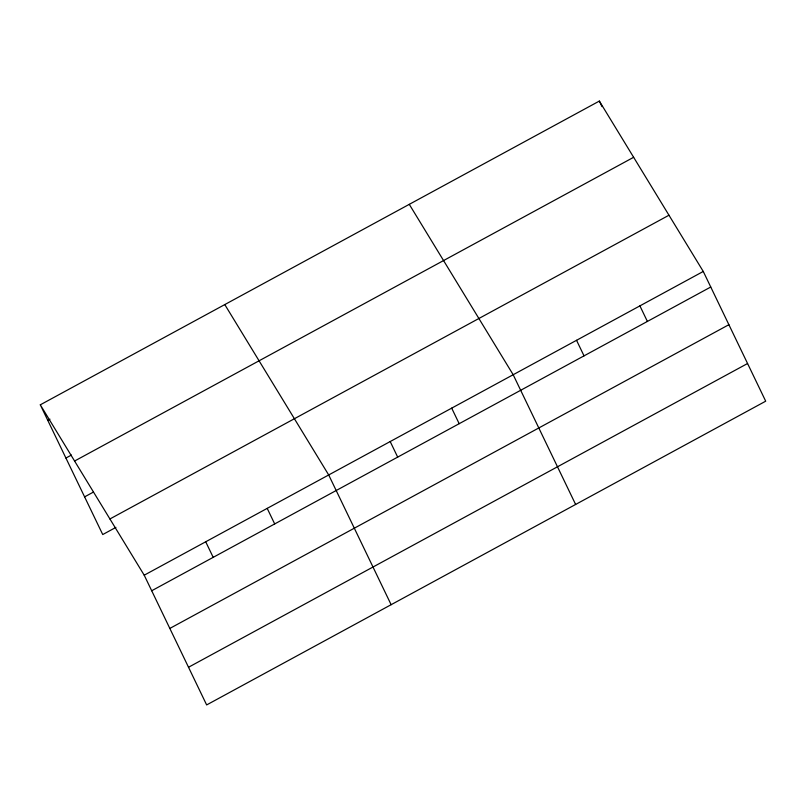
<?xml version="1.0" encoding="UTF-8"?>
<svg xmlns="http://www.w3.org/2000/svg" width="806" height="806" viewBox="0 0 806 806"><rect width="100%" height="100%" fill="white"/><g stroke="black" fill="none" stroke-linecap="round" stroke-linejoin="round"><path stroke-width="1.21" d="M40.3 404.814L599.352 101.072L703.265 271.451L765.7 401.187L206.648 704.928L144.214 575.192L40.3 404.814L102.735 534.549L115.913 527.386M47.786 420.369L49.982 419.18M65.921 458.05L71.412 455.068M74.595 461.032L633.637 157.291M84.61 496.869L93.395 492.093M109.918 518.963L668.97 215.222M144.214 575.192L703.265 271.451M151.699 590.758L710.751 287.017M169.834 628.428L728.886 324.697M188.513 667.257L747.565 363.516M409.277 204.341L513.18 374.73L575.625 504.465M224.783 304.577L328.697 474.956L391.132 604.702M599.352 101.072L602.022 106.624M639.904 305.877L647.389 321.433M576.542 340.303L584.028 355.859M451.692 408.138L459.178 423.694M390.195 441.547L397.68 457.113M267.199 508.374L274.695 523.93M205.711 541.783L213.197 557.339"/></g></svg>
